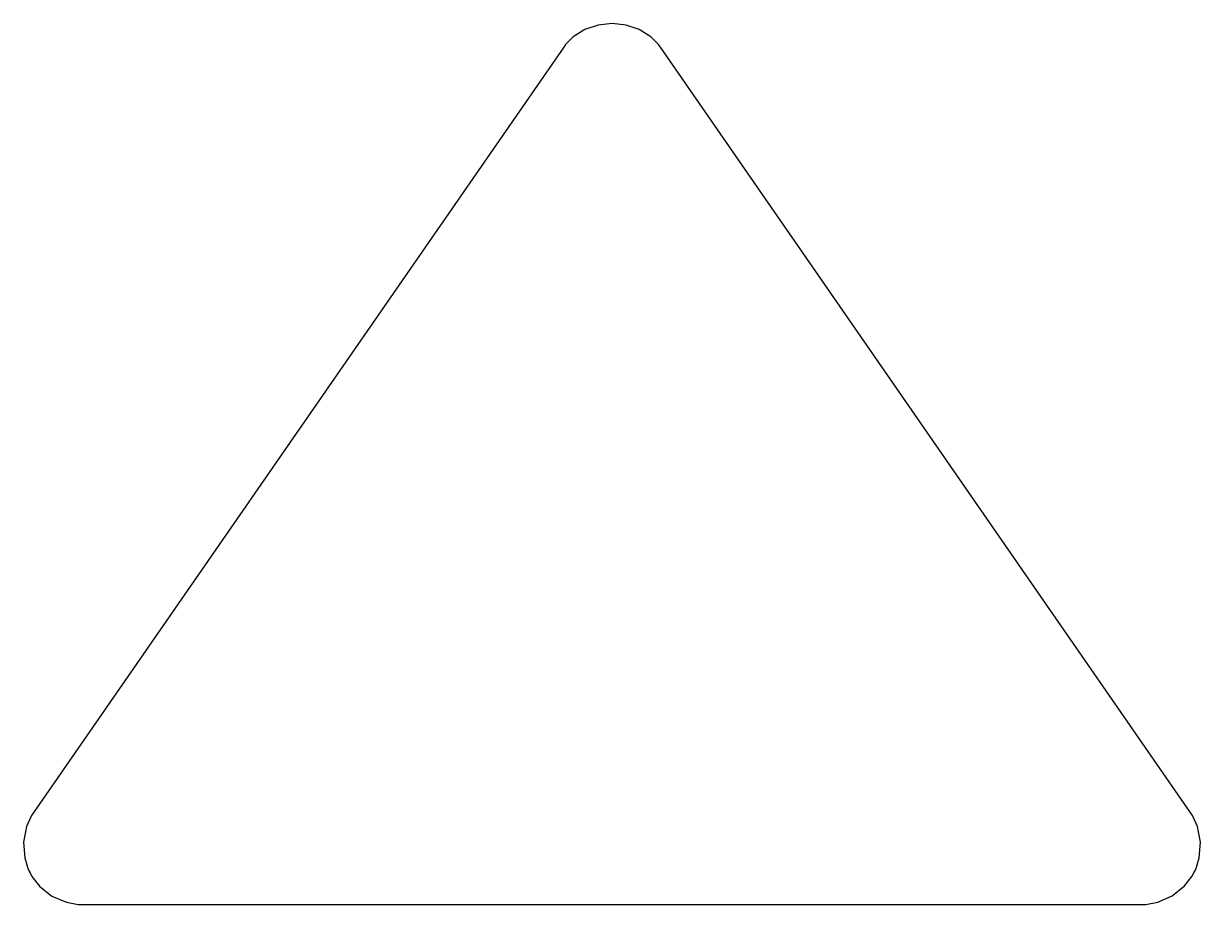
# Model space of a CAD drawing. Extents: x 0 to 176, y 0 to 132.
import ezdxf

# ---------------------------------------------------------------- set-up
doc = ezdxf.new("R2010")
doc.units = 0
doc.layers.get('0').update_dxf_attribs({"linetype": 'CONTINUOUS'})

msp = doc.modelspace()

# ---------------------------------------------------------------- linework, layer by layer
at = {"color": 0}
for p, q in [((88.2068, 132.292), (86.1219, 132.07)), ((90.2903, 132.07), (88.2068, 132.292)), ((84.1446, 131.402), (82.3845, 130.286)), ((86.1219, 132.07), (84.1446, 131.402)), ((92.2666, 131.402), (90.2903, 132.07)), ((94.0248, 130.286), (92.2666, 131.402)), ((81.2493, 129.158), (80.9502, 128.727)), ((82.3845, 130.286), (81.2493, 129.158)), ((95.159, 129.158), (94.0248, 130.286)), ((95.4581, 128.727), (95.159, 129.158)), ((80.9502, 128.727), (1.5751, 14.0739)), ((174.833, 14.0739), (95.4581, 128.727)), ((1.23334, 13.5833), (0.480935, 11.9214)), ((1.5751, 14.0739), (1.23334, 13.5833)), ((175.169, 13.5833), (174.833, 14.0739)), ((175.912, 11.92), (175.169, 13.5833)), ((0.480935, 11.9214), (0.016536, 9.59527)), ((176.368, 9.59665), (175.912, 11.92)), ((0.016536, 9.59527), (0.188791, 7.23057)), ((176.191, 7.2347), (176.368, 9.59665)), ((0.188791, 7.23057), (0.727604, 5.48873)), ((175.65, 5.49698), (176.191, 7.2347)), ((0.727604, 5.48873), (1.00597, 4.95819)), ((175.373, 4.96782), (175.65, 5.49698)), ((1.00597, 4.95819), (1.28295, 4.42902)), ((1.28295, 4.42902), (2.40743, 2.9931)), ((173.972, 3.00688), (175.095, 4.44003)), ((175.095, 4.44003), (175.373, 4.96782)), ((2.40743, 2.9931), (4.25538, 1.50482)), ((172.131, 1.5186), (173.972, 3.00688)), ((4.25538, 1.50482), (6.43132, 0.563619)), ((6.43132, 0.563619), (8.22688, 0.235645)), ((8.22688, 0.235645), (8.82495, 0.235645)), ((8.82495, 0.235645), (167.575, 0.235645)), ((167.575, 0.235645), (168.17, 0.238401)), ((168.17, 0.238401), (169.96, 0.571885)), ((169.96, 0.571885), (172.131, 1.5186))]:
    msp.add_line(p, q, dxfattribs=at)

doc.saveas('drawing.dxf')
